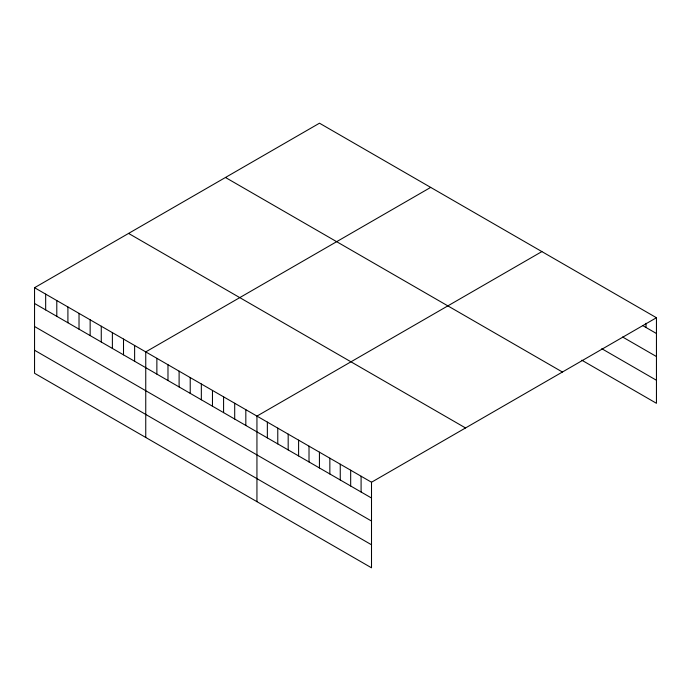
<?xml version="1.0" encoding="UTF-8"?>
<svg xmlns="http://www.w3.org/2000/svg" width="691" height="691" viewBox="0 0 691 691"><rect width="100%" height="100%" fill="white"/><g stroke="black" fill="none" stroke-linecap="round" stroke-linejoin="round"><path stroke-width="1.04" d="M34.55 287.706L371.508 482.24L371.508 567.803L34.55 373.27L34.55 287.706L319.492 123.197L656.45 317.73L656.45 403.294L581.813 360.201M430.692 187.391L145.749 351.9L145.749 437.463M541.882 251.593L256.94 416.103L256.94 501.666M371.508 482.24L656.45 317.73M642.561 325.496L656.45 333.511M622.6 337.001L656.45 356.539M601.775 348.696L656.45 380.266M225.465 177.483L562.422 372.026M128.578 233.42L465.535 427.954M34.55 303.487L371.508 498.021M34.55 326.515L371.508 521.049M34.55 350.242L371.508 544.776M646.033 323.293L646.033 327.499M361.091 476.229L361.091 492.009M350.674 470.217L350.674 485.998M340.257 464.205L340.257 479.986M329.849 458.193L329.849 473.974M319.432 452.182L319.432 467.962M309.015 446.17L309.015 461.951M298.598 440.15L298.598 455.93M288.182 434.138L288.182 449.919M277.773 428.126L277.773 443.907M267.357 422.115L267.357 437.895M245.823 409.685L245.823 425.457M234.698 403.259L234.698 419.04M223.582 396.841L223.582 412.622M212.465 390.424L212.465 406.204M201.34 384.006L201.34 399.787M190.224 377.58L190.224 393.36M179.107 371.162L179.107 386.943M167.982 364.744L167.982 380.525M156.866 358.327L156.866 374.107M134.624 345.483L134.624 361.263M123.508 339.065L123.508 354.846M112.383 332.647L112.383 348.428M101.266 326.221L101.266 342.002M90.15 319.803L90.15 335.584M79.024 313.386L79.024 329.166M67.908 306.968L67.908 322.749M56.792 300.542L56.792 316.323M45.666 294.124L45.666 309.905"/></g></svg>
